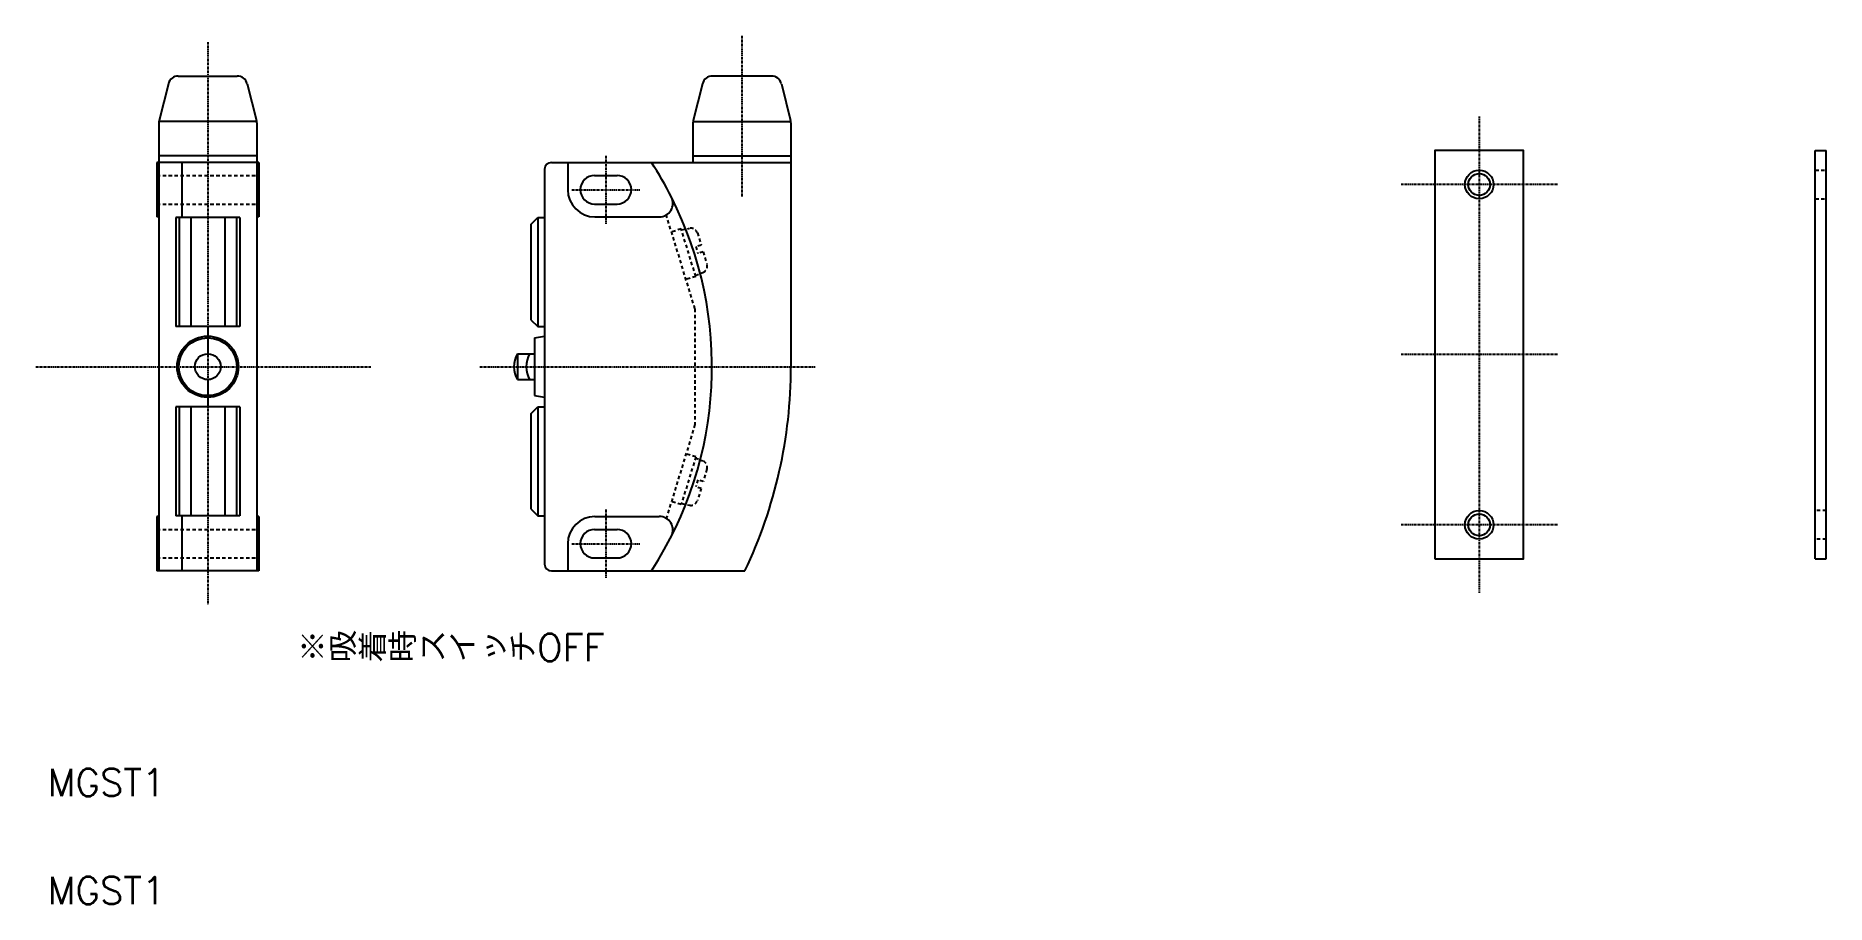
# Model space of a CAD drawing. Extents: x -50 to 213, y 43 to 171.
import ezdxf

# ---------------------------------------------------------------- set-up
doc = ezdxf.new("R2010")
doc.units = 0
doc.header["$LTSCALE"] = 0.25
doc.linetypes.add('CENTER', pattern=[2, 1.25, -0.25, 0.25, -0.25])
doc.linetypes.add('DASHED', pattern=[3.5, 2, -1.5])
doc.layers.get('0').update_dxf_attribs({"linetype": 'CONTINUOUS'})
doc.layers.add('CENTER', color=1, linetype='CENTER')
doc.styles.get("Standard").update_dxf_attribs({"font": 'txt.shx', "bigfont": '@extfont2.shx'})

msp = doc.modelspace()

# ---------------------------------------------------------------- linework, layer by layer
at = {"color": 7, "linetype": 'CONTINUOUS'}
for p, q in [((-30.86, 164.03), (-32.23, 158.64)), ((-29.4, 165.16), (-20.74, 165.16)), ((-19.28, 164.03), (-17.92, 158.64)), ((47.64, 164.03), (46.27, 158.64)), ((57.76, 165.16), (49.09, 165.16)), ((59.22, 164.03), (60.58, 158.64)), ((-17.87, 158.46), (-32.27, 158.46)), ((-32.27, 158.27), (-32.27, 92.46)), ((-17.87, 158.27), (-17.87, 153.46)), ((46.23, 158.46), (60.63, 158.46)), ((46.23, 158.27), (46.23, 152.46)), ((60.63, 158.27), (60.63, 122.46)), ((-17.87, 153.46), (-32.27, 153.46)), ((-17.87, 153.46), (-17.87, 92.46)), ((46.23, 153.46), (60.63, 153.46)), ((211.16, 94.23), (211.16, 154.23)), ((211.16, 154.23), (212.76, 154.23)), ((212.76, 94.23), (212.76, 154.23)), ((-17.57, 152.46), (-32.57, 152.46)), ((-32.57, 152.46), (-32.57, 144.46)), ((-28.87, 152.46), (-28.87, 144.36)), ((-17.57, 152.46), (-17.57, 144.46)), ((24.43, 151.46), (24.43, 93.46)), ((25.43, 152.46), (60.63, 152.46)), ((27.83, 152.46), (27.83, 148.46)), ((31.78, 150.56), (35.08, 150.56)), ((31.78, 146.36), (35.08, 146.36)), ((-32.27, 144.46), (-32.57, 144.46)), ((-20.37, 144.36), (-29.77, 144.36)), ((-29.77, 144.36), (-29.77, 128.36)), ((-29.27, 144.36), (-29.27, 128.36)), ((-27.57, 144.36), (-27.57, 128.36)), ((-22.57, 144.36), (-22.57, 128.36)), ((-20.87, 144.36), (-20.87, 128.36)), ((-20.37, 144.36), (-20.37, 128.36)), ((-17.57, 144.46), (-17.87, 144.46)), ((22.43, 143.36), (23.43, 144.36)), ((22.43, 143.36), (22.43, 129.36)), ((23.43, 144.36), (24.43, 144.36)), ((23.43, 144.36), (23.43, 128.36)), ((31.83, 144.46), (41.28, 144.46)), ((22.43, 129.36), (23.43, 128.36)), ((-20.37, 128.36), (-29.77, 128.36)), ((-25.07, 128.36), (-25.07, 124.36)), ((22.93, 126.71), (24.43, 126.96)), ((22.93, 126.71), (22.93, 118.21)), ((23.43, 128.36), (24.43, 128.36)), ((20.43, 124.36), (22.93, 124.36)), ((20.43, 124.36), (20.43, 120.56)), ((-25.07, 120.56), (-25.07, 116.56)), ((20.43, 120.56), (22.93, 120.56)), ((-20.37, 116.56), (-29.77, 116.56)), ((-29.77, 116.56), (-29.77, 100.56)), ((-29.27, 116.56), (-29.27, 100.56)), ((-27.57, 116.56), (-27.57, 100.56)), ((-22.57, 116.56), (-22.57, 100.56)), ((-20.87, 116.56), (-20.87, 100.56)), ((-20.37, 116.56), (-20.37, 100.56)), ((22.43, 115.56), (23.43, 116.56)), ((22.93, 118.21), (24.43, 117.96)), ((23.43, 116.56), (24.43, 116.56)), ((23.43, 116.56), (23.43, 100.56)), ((22.43, 115.56), (22.43, 101.56)), ((-32.57, 100.46), (-32.57, 92.46)), ((-32.27, 100.46), (-32.57, 100.46)), ((-20.37, 100.56), (-29.77, 100.56)), ((-28.87, 100.56), (-28.87, 92.46)), ((-17.57, 100.46), (-17.87, 100.46)), ((-17.57, 100.46), (-17.57, 92.46)), ((22.43, 101.56), (23.43, 100.56)), ((23.43, 100.56), (24.43, 100.56)), ((31.83, 100.46), (41.28, 100.46)), ((31.78, 98.56), (35.08, 98.56)), ((27.83, 96.46), (27.83, 92.46)), ((-17.57, 92.46), (-32.57, 92.46)), ((25.43, 92.46), (53.87, 92.46)), ((31.78, 94.36), (35.08, 94.36)), ((211.16, 94.23), (212.76, 94.23))]:
    msp.add_line(p, q, dxfattribs=at)
at = {"color": 3, "linetype": 'DASHED'}
for p, q in [((-32.57, 150.56), (-17.57, 150.56)), ((211.16, 151.33), (212.76, 151.33)), ((-32.57, 146.36), (-17.57, 146.36)), ((46.53, 130.96), (42.31, 144.77)), ((211.16, 147.13), (212.76, 147.13)), ((44.51, 142.7), (43.07, 142.26)), ((46.64, 135.72), (44.51, 142.7)), ((44.55, 142.56), (45.72, 142.8)), ((46.88, 142.12), (47.43, 140.33)), ((47.43, 140.33), (46.66, 140.1)), ((46.66, 140.1), (46.97, 139.08)), ((47.74, 139.32), (46.97, 139.08)), ((47.74, 139.32), (48.28, 137.53)), ((46.64, 135.72), (45.21, 135.28)), ((46.6, 135.86), (47.7, 136.31)), ((46.53, 130.96), (46.53, 113.96)), ((46.53, 113.96), (42.31, 100.17)), ((46.64, 109.2), (44.51, 102.22)), ((46.64, 109.2), (45.21, 109.64)), ((46.6, 109.06), (47.7, 108.61)), ((46.97, 105.83), (46.66, 104.82)), ((47.74, 105.6), (46.97, 105.83)), ((48.28, 107.39), (47.74, 105.6)), ((44.51, 102.22), (43.07, 102.66)), ((47.43, 104.59), (46.66, 104.82)), ((47.43, 104.59), (46.88, 102.8)), ((44.55, 102.36), (45.72, 102.11)), ((212.76, 101.33), (211.16, 101.33)), ((-32.57, 98.56), (-17.57, 98.56)), ((212.76, 97.13), (211.16, 97.13)), ((-32.57, 94.36), (-17.57, 94.36))]:
    msp.add_line(p, q, dxfattribs=at)
at = {"color": 7, "linetype": 'CONTINUOUS'}
msp.add_lwpolyline([(155.27, 94.23), (168.27, 94.23), (168.27, 154.23), (155.27, 154.23)], close=True, dxfattribs=at)
for centre, radius in [((161.77, 149.23), 2.1), ((161.77, 149.23), 1.6), ((-25.07, 122.46), 4.5), ((-25.07, 122.46), 4.25), ((-25.07, 122.46), 1.9), ((161.77, 99.23), 2.1), ((161.77, 99.23), 1.6)]:
    msp.add_circle(centre, radius, dxfattribs=at)
for centre, radius, start, end in [((-29.4, 163.66), 1.5, 90, 165.7627), ((-20.74, 163.66), 1.5, 14.2373, 90), ((49.09, 163.66), 1.5, 90, 165.7627), ((57.76, 163.66), 1.5, 14.2373, 90), ((-30.77, 158.27), 1.5, 165.7627, 180), ((-19.37, 158.27), 1.5, 0, 14.2373), ((47.73, 158.27), 1.5, 165.7627, 180), ((59.13, 158.27), 1.5, 0, 14.2373), ((25.43, 151.46), 1, 90, 180), ((31.78, 148.46), 2.1, 90, 270), ((35.08, 148.46), 2.1, 270, 90), ((-5.97, 122.46), 55, 26.9254, 33.0557), ((31.83, 148.46), 4, 180, 270), ((-5.97, 122.46), 55, 326.9443, 26.9254), ((41.28, 146.46), 2, 270, 26.9254), ((23.79, 122.46), 3.86, 150.5129, 209.4871), ((25.59, 122.46), 3.86, 150.5129, 209.4871), ((-9.37, 122.46), 70, 334.6231, 0), ((31.83, 96.46), 4, 90, 180), ((41.28, 98.46), 2, 333.0746, 90), ((31.78, 96.46), 2.1, 90, 270), ((35.08, 96.46), 2.1, 270, 90), ((25.43, 93.46), 1, 180, 270)]:
    msp.add_arc(centre, radius, start, end, dxfattribs=at)
at = {"color": 3, "linetype": 'DASHED'}
for centre, start, end in [((45.92, 141.82), 17, 102), ((47.33, 137.23), 292, 17), ((47.33, 107.68), 343, 68), ((45.92, 103.09), 258, 343)]:
    msp.add_arc(centre, 1, start, end, dxfattribs=at)
at = {"layer": 'CENTER', "color": 1, "linetype": 'CENTER'}
for p, q in [((53.43, 171.07), (53.43, 147.46)), ((-25.07, 170.16), (-25.07, 87.46)), ((161.77, 159.23), (161.77, 89.23)), ((33.43, 153.46), (33.43, 143.46)), ((28.43, 148.46), (38.43, 148.46)), ((173.27, 149.23), (150.27, 149.23)), ((173.27, 124.23), (150.27, 124.23)), ((-50.34, 122.46), (-1.09, 122.46)), ((14.93, 122.46), (64.18, 122.46)), ((33.43, 101.46), (33.43, 91.46)), ((173.27, 99.23), (150.27, 99.23)), ((28.43, 96.46), (38.43, 96.46))]:
    msp.add_line(p, q, dxfattribs=at)

# ---------------------------------------------------------------- texts
for s, p in [('※吸着時スイッチOFF', (-11.89, 79.2)), ('MGST1', (-48.62, 59.38)), ('MGST1', (-48.62, 43.5))]:
    msp.add_text(s, height=4).set_placement(p)

doc.saveas('drawing.dxf')
